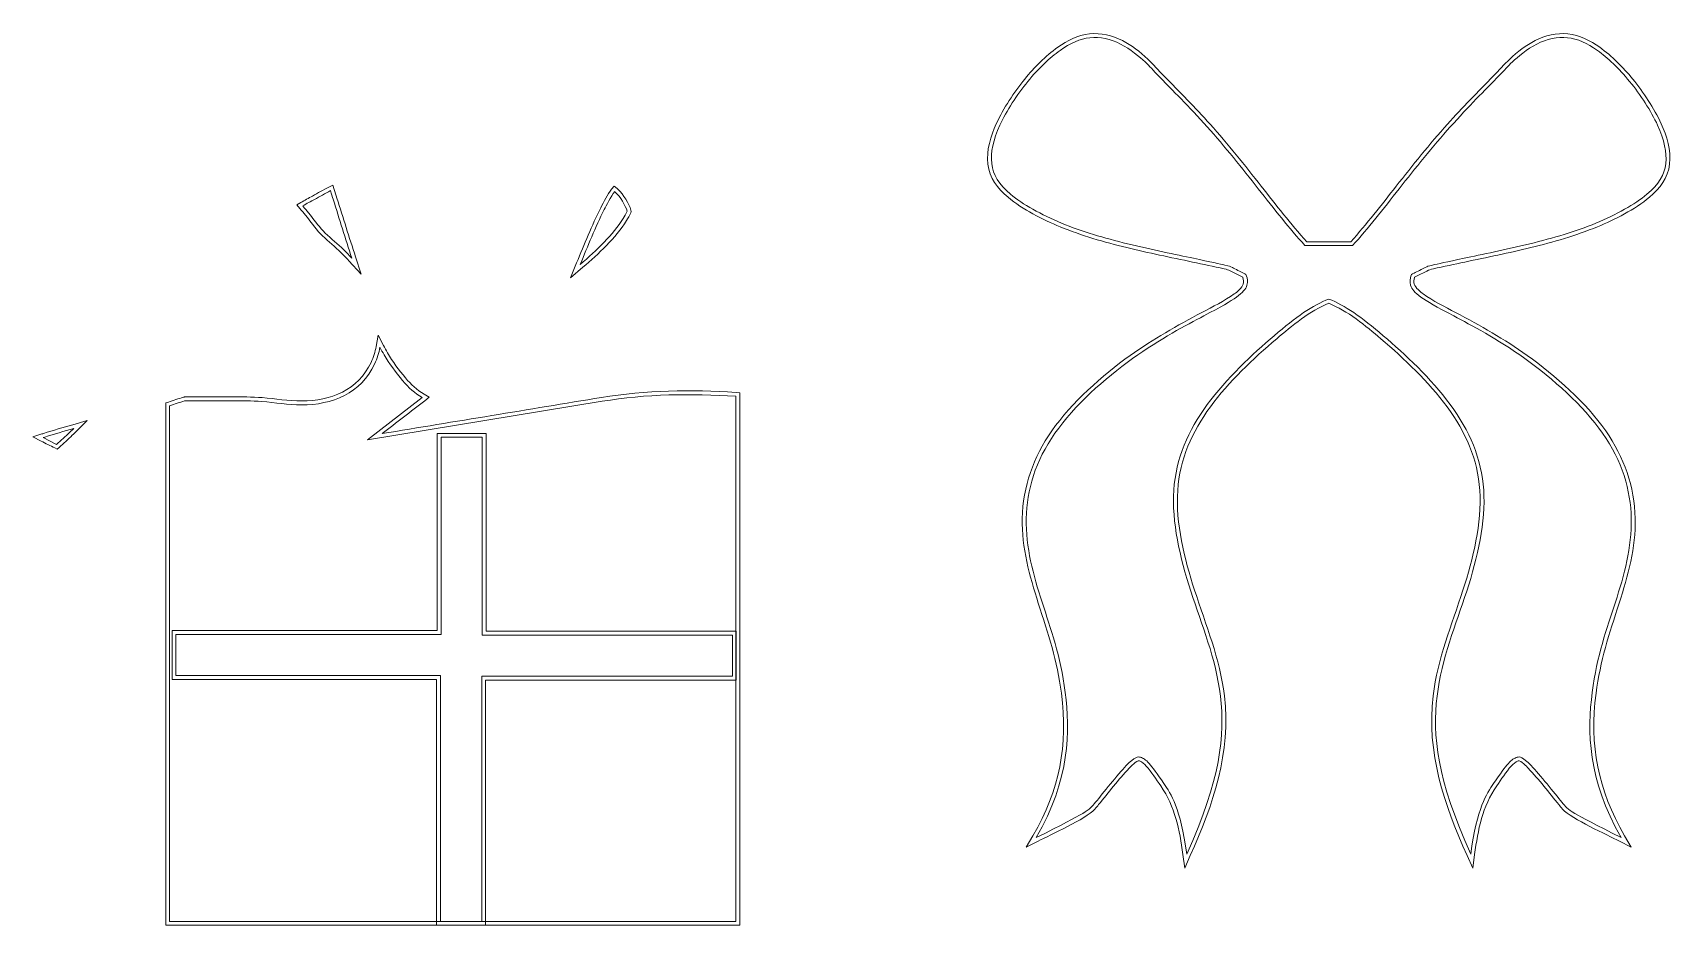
# Model space of a CAD drawing. Header units: centimetres. Extents: x -6.8 to 6.8, y -12 to 12.
# Drawn here: x -4.49 to 1.18, y -8.65 to -5.56 of the extents above; entities that cross this region are included whole.
import ezdxf

# ---------------------------------------------------------------- set-up
doc = ezdxf.new("R2010")
doc.units = ezdxf.units.CM
doc.header["$MEASUREMENT"] = 0
doc.layers.add('layer 1', color=7, linetype='Continuous')

msp = doc.modelspace()

# ---------------------------------------------------------------- linework, layer by layer
at = {"layer": 'layer 1', "color": 250, "lineweight": 9}
for points, knots in [([(-0.00654, -6.49446), (-0.06972, -6.5186), (-0.1362, -6.57395), (-0.18672, -6.61696), (-0.18672, -6.61696), (-0.26884, -6.68689), (-0.35239, -6.76604), (-0.41646, -6.85326), (-0.41646, -6.85326), (-0.48015, -6.93993), (-0.52256, -7.03408), (-0.52966, -7.14245), (-0.52966, -7.14245), (-0.5371, -7.25617), (-0.50633, -7.38007), (-0.47145, -7.48777), (-0.47145, -7.48777), (-0.43155, -7.61093), (-0.38392, -7.72405), (-0.36809, -7.85429), (-0.36809, -7.85429), (-0.34435, -8.04969), (-0.40625, -8.23227), (-0.48605, -8.40813), (-0.48605, -8.40813), (-0.48605, -8.40813), (-0.50547, -8.45092), (-0.50547, -8.45092), (-0.50547, -8.45092), (-0.50547, -8.45092), (-0.51174, -8.40434), (-0.51174, -8.40434), (-0.51174, -8.40434), (-0.52347, -8.31731), (-0.53829, -8.23908), (-0.58847, -8.16601), (-0.58847, -8.16601), (-0.60367, -8.14389), (-0.62064, -8.11764), (-0.63854, -8.09771), (-0.63854, -8.09771), (-0.64512, -8.09038), (-0.65271, -8.08297), (-0.66238, -8.0801), (-0.66238, -8.0801), (-0.67246, -8.07712), (-0.69217, -8.09961), (-0.69773, -8.10545), (-0.69773, -8.10545), (-0.73471, -8.14426), (-0.76974, -8.18946), (-0.80337, -8.23142), (-0.80337, -8.23142), (-0.80752, -8.23662), (-0.81168, -8.24183), (-0.81623, -8.24668), (-0.81623, -8.24668), (-0.84865, -8.28126), (-0.9711, -8.33642), (-1.01322, -8.35771), (-1.01322, -8.35771), (-1.01322, -8.35771), (-1.05395, -8.3783), (-1.05395, -8.3783), (-1.05395, -8.3783), (-1.05395, -8.3783), (-1.03098, -8.33887), (-1.03098, -8.33887), (-1.03098, -8.33887), (-0.93851, -8.18004), (-0.90897, -8.02576), (-0.93229, -7.84483), (-0.93229, -7.84483), (-0.9468, -7.73224), (-0.97791, -7.64038), (-1.01229, -7.53374), (-1.01229, -7.53374), (-1.04288, -7.43882), (-1.06974, -7.34055), (-1.06786, -7.23997), (-1.06786, -7.23997), (-1.06578, -7.1292), (-1.02902, -7.02728), (-0.96583, -6.93679), (-0.96583, -6.93679), (-0.89641, -6.83741), (-0.79208, -6.7454), (-0.69377, -6.67494), (-0.69377, -6.67494), (-0.61379, -6.61762), (-0.5321, -6.57208), (-0.44555, -6.52615), (-0.44555, -6.52615), (-0.40947, -6.50701), (-0.36705, -6.4858), (-0.33394, -6.46189), (-0.33394, -6.46189), (-0.32331, -6.45423), (-0.30684, -6.44128), (-0.30279, -6.42809), (-0.30279, -6.42809), (-0.30038, -6.42026), (-0.30192, -6.41212), (-0.30398, -6.40442), (-0.30398, -6.40442), (-0.30402, -6.40429), (-0.30404, -6.40415), (-0.30408, -6.404), (-0.30408, -6.404), (-0.30545, -6.40325), (-0.30707, -6.4025), (-0.30822, -6.40191), (-0.30822, -6.40191), (-0.32085, -6.39544), (-0.33348, -6.38896), (-0.3461, -6.38248), (-0.3461, -6.38248), (-0.35509, -6.37786), (-0.35857, -6.37739), (-0.36885, -6.37508), (-0.36885, -6.37508), (-0.40512, -6.3669), (-0.44146, -6.3591), (-0.47785, -6.35147), (-0.47785, -6.35147), (-0.55419, -6.33546), (-0.63051, -6.31974), (-0.70628, -6.30119), (-0.70628, -6.30119), (-0.78435, -6.28213), (-0.86251, -6.26), (-0.93687, -6.22923), (-0.93687, -6.22923), (-0.99752, -6.2041), (-1.06643, -6.16921), (-1.11709, -6.12706), (-1.11709, -6.12706), (-1.15428, -6.0961), (-1.18107, -6.06089), (-1.18692, -6.01189), (-1.18692, -6.01189), (-1.19262, -5.96413), (-1.17759, -5.91497), (-1.1578, -5.87203), (-1.1578, -5.87203), (-1.13297, -5.81814), (-1.09661, -5.76345), (-1.05911, -5.71737), (-1.05911, -5.71737), (-1.02608, -5.67679), (-0.98758, -5.63774), (-0.94489, -5.60729), (-0.94489, -5.60729), (-0.91175, -5.58364), (-0.87582, -5.56519), (-0.83481, -5.56101), (-0.83481, -5.56101), (-0.79571, -5.55703), (-0.75616, -5.56633), (-0.72132, -5.58403), (-0.72132, -5.58403), (-0.68974, -5.60008), (-0.65931, -5.62383), (-0.63351, -5.64798), (-0.63351, -5.64798), (-0.61399, -5.66627), (-0.59592, -5.68739), (-0.57717, -5.70662), (-0.57717, -5.70662), (-0.52325, -5.76196), (-0.46912, -5.816), (-0.41755, -5.87366), (-0.41755, -5.87366), (-0.35555, -5.94295), (-0.29753, -6.01585), (-0.24011, -6.08892), (-0.24011, -6.08892), (-0.18908, -6.15383), (-0.13832, -6.21972), (-0.08282, -6.2809), (-0.08282, -6.2809), (-0.0574, -6.2809), (-0.03196, -6.2809), (-0.00654, -6.2809), (-0.00654, -6.2809), (0.01889, -6.2809), (0.04432, -6.2809), (0.06975, -6.2809), (0.06975, -6.2809), (0.12524, -6.21972), (0.17601, -6.15383), (0.22703, -6.08892), (0.22703, -6.08892), (0.28446, -6.01585), (0.34248, -5.94295), (0.40447, -5.87366), (0.40447, -5.87366), (0.45605, -5.816), (0.51018, -5.76196), (0.56409, -5.70662), (0.56409, -5.70662), (0.58284, -5.68739), (0.60091, -5.66627), (0.62044, -5.64798), (0.62044, -5.64798), (0.64624, -5.62383), (0.67666, -5.60008), (0.70824, -5.58403), (0.70824, -5.58403), (0.74308, -5.56633), (0.78264, -5.55703), (0.82173, -5.56101), (0.82173, -5.56101), (0.86274, -5.56519), (0.89868, -5.58364), (0.93181, -5.60729), (0.93181, -5.60729), (0.9745, -5.63774), (1.013, -5.67679), (1.04603, -5.71737), (1.04603, -5.71737), (1.08353, -5.76345), (1.1199, -5.81814), (1.14473, -5.87203), (1.14473, -5.87203), (1.16452, -5.91497), (1.17954, -5.96413), (1.17384, -6.01189), (1.17384, -6.01189), (1.16799, -6.06089), (1.1412, -6.0961), (1.10401, -6.12706), (1.10401, -6.12706), (1.05335, -6.16921), (0.98446, -6.2041), (0.9238, -6.22923), (0.9238, -6.22923), (0.84946, -6.26), (0.7713, -6.28213), (0.69323, -6.30119), (0.69323, -6.30119), (0.61745, -6.31974), (0.54111, -6.33545), (0.46477, -6.35147), (0.46477, -6.35147), (0.42838, -6.3591), (0.39204, -6.3669), (0.35577, -6.37508), (0.35577, -6.37508), (0.34549, -6.37739), (0.34202, -6.37786), (0.33302, -6.38248), (0.33302, -6.38248), (0.3204, -6.38896), (0.30777, -6.39544), (0.29514, -6.40191), (0.29514, -6.40191), (0.29399, -6.4025), (0.29237, -6.40325), (0.29101, -6.404), (0.29101, -6.404), (0.29097, -6.40415), (0.29094, -6.40429), (0.2909, -6.40442), (0.2909, -6.40442), (0.28885, -6.41212), (0.28731, -6.42026), (0.28971, -6.42809), (0.28971, -6.42809), (0.29376, -6.44128), (0.31023, -6.45423), (0.32086, -6.46189), (0.32086, -6.46189), (0.35397, -6.4858), (0.39639, -6.50701), (0.43247, -6.52615), (0.43247, -6.52615), (0.51902, -6.57208), (0.60071, -6.61762), (0.6807, -6.67494), (0.6807, -6.67494), (0.779, -6.7454), (0.88333, -6.83741), (0.95275, -6.93679), (0.95275, -6.93679), (1.01595, -7.02728), (1.05271, -7.1292), (1.05479, -7.23997), (1.05479, -7.23997), (1.05666, -7.34055), (1.02981, -7.43882), (0.99921, -7.53374), (0.99921, -7.53374), (0.96483, -7.64038), (0.93372, -7.73224), (0.91921, -7.84483), (0.91921, -7.84483), (0.89589, -8.02576), (0.92544, -8.18004), (1.01791, -8.33887), (1.01791, -8.33887), (1.01791, -8.33887), (1.04087, -8.3783), (1.04087, -8.3783), (1.04087, -8.3783), (1.04087, -8.3783), (1.00014, -8.35771), (1.00014, -8.35771), (1.00014, -8.35771), (0.95802, -8.33642), (0.83558, -8.28126), (0.80316, -8.24668), (0.80316, -8.24668), (0.7986, -8.24183), (0.79444, -8.23662), (0.7903, -8.23142), (0.7903, -8.23142), (0.75666, -8.18946), (0.72163, -8.14426), (0.68466, -8.10545), (0.68466, -8.10545), (0.67909, -8.09961), (0.65938, -8.07712), (0.6493, -8.0801), (0.6493, -8.0801), (0.63963, -8.08297), (0.63204, -8.09038), (0.62546, -8.09771), (0.62546, -8.09771), (0.60756, -8.11764), (0.59059, -8.14389), (0.5754, -8.16601), (0.5754, -8.16601), (0.52521, -8.23908), (0.51039, -8.31731), (0.49867, -8.40434), (0.49867, -8.40434), (0.49867, -8.40434), (0.4924, -8.45092), (0.4924, -8.45092), (0.4924, -8.45092), (0.4924, -8.45092), (0.47297, -8.40813), (0.47297, -8.40813), (0.47297, -8.40813), (0.39318, -8.23227), (0.33128, -8.04969), (0.35501, -7.85429), (0.35501, -7.85429), (0.37085, -7.72405), (0.41848, -7.61093), (0.45837, -7.48777), (0.45837, -7.48777), (0.49325, -7.38007), (0.52402, -7.25617), (0.51658, -7.14245), (0.51658, -7.14245), (0.50949, -7.03408), (0.46707, -6.93993), (0.40339, -6.85326), (0.40339, -6.85326), (0.33932, -6.76604), (0.25576, -6.68689), (0.17364, -6.61696), (0.17364, -6.61696), (0.12312, -6.57395), (0.05664, -6.5186), (-0.00654, -6.49446)], [0, 0, 0, 0, 0.010752688172043, 0.010752688172043, 0.010752688172043, 0.010752688172043, 0.021505376344086, 0.021505376344086, 0.021505376344086, 0.021505376344086, 0.032258064516129, 0.032258064516129, 0.032258064516129, 0.032258064516129, 0.043010752688172, 0.043010752688172, 0.043010752688172, 0.043010752688172, 0.0537634408602151, 0.0537634408602151, 0.0537634408602151, 0.0537634408602151, 0.0645161290322581, 0.0645161290322581, 0.0645161290322581, 0.0645161290322581, 0.0752688172043011, 0.0752688172043011, 0.0752688172043011, 0.0752688172043011, 0.0860215053763441, 0.0860215053763441, 0.0860215053763441, 0.0860215053763441, 0.0967741935483871, 0.0967741935483871, 0.0967741935483871, 0.0967741935483871, 0.1075268817204301, 0.1075268817204301, 0.1075268817204301, 0.1075268817204301, 0.1182795698924731, 0.1182795698924731, 0.1182795698924731, 0.1182795698924731, 0.1290322580645161, 0.1290322580645161, 0.1290322580645161, 0.1290322580645161, 0.1397849462365591, 0.1397849462365591, 0.1397849462365591, 0.1397849462365591, 0.1505376344086022, 0.1505376344086022, 0.1505376344086022, 0.1505376344086022, 0.1612903225806452, 0.1612903225806452, 0.1612903225806452, 0.1612903225806452, 0.1720430107526882, 0.1720430107526882, 0.1720430107526882, 0.1720430107526882, 0.1827956989247312, 0.1827956989247312, 0.1827956989247312, 0.1827956989247312, 0.1935483870967742, 0.1935483870967742, 0.1935483870967742, 0.1935483870967742, 0.2043010752688172, 0.2043010752688172, 0.2043010752688172, 0.2043010752688172, 0.2150537634408602, 0.2150537634408602, 0.2150537634408602, 0.2150537634408602, 0.2258064516129032, 0.2258064516129032, 0.2258064516129032, 0.2258064516129032, 0.2365591397849462, 0.2365591397849462, 0.2365591397849462, 0.2365591397849462, 0.2473118279569892, 0.2473118279569892, 0.2473118279569892, 0.2473118279569892, 0.2580645161290323, 0.2580645161290323, 0.2580645161290323, 0.2580645161290323, 0.2688172043010753, 0.2688172043010753, 0.2688172043010753, 0.2688172043010753, 0.2795698924731183, 0.2795698924731183, 0.2795698924731183, 0.2795698924731183, 0.2903225806451613, 0.2903225806451613, 0.2903225806451613, 0.2903225806451613, 0.3010752688172043, 0.3010752688172043, 0.3010752688172043, 0.3010752688172043, 0.3118279569892473, 0.3118279569892473, 0.3118279569892473, 0.3118279569892473, 0.3225806451612903, 0.3225806451612903, 0.3225806451612903, 0.3225806451612903, 0.3333333333333333, 0.3333333333333333, 0.3333333333333333, 0.3333333333333333, 0.3440860215053764, 0.3440860215053764, 0.3440860215053764, 0.3440860215053764, 0.3548387096774194, 0.3548387096774194, 0.3548387096774194, 0.3548387096774194, 0.3655913978494624, 0.3655913978494624, 0.3655913978494624, 0.3655913978494624, 0.3763440860215054, 0.3763440860215054, 0.3763440860215054, 0.3763440860215054, 0.3870967741935484, 0.3870967741935484, 0.3870967741935484, 0.3870967741935484, 0.3978494623655914, 0.3978494623655914, 0.3978494623655914, 0.3978494623655914, 0.4086021505376344, 0.4086021505376344, 0.4086021505376344, 0.4086021505376344, 0.4193548387096774, 0.4193548387096774, 0.4193548387096774, 0.4193548387096774, 0.4301075268817204, 0.4301075268817204, 0.4301075268817204, 0.4301075268817204, 0.4408602150537634, 0.4408602150537634, 0.4408602150537634, 0.4408602150537634, 0.4516129032258064, 0.4516129032258064, 0.4516129032258064, 0.4516129032258064, 0.4623655913978494, 0.4623655913978494, 0.4623655913978494, 0.4623655913978494, 0.4731182795698925, 0.4731182795698925, 0.4731182795698925, 0.4731182795698925, 0.4838709677419355, 0.4838709677419355, 0.4838709677419355, 0.4838709677419355, 0.4946236559139785, 0.4946236559139785, 0.4946236559139785, 0.4946236559139785, 0.5053763440860215, 0.5053763440860215, 0.5053763440860215, 0.5053763440860215, 0.5161290322580645, 0.5161290322580645, 0.5161290322580645, 0.5161290322580645, 0.5268817204301075, 0.5268817204301075, 0.5268817204301075, 0.5268817204301075, 0.5376344086021505, 0.5376344086021505, 0.5376344086021505, 0.5376344086021505, 0.5483870967741935, 0.5483870967741935, 0.5483870967741935, 0.5483870967741935, 0.5591397849462365, 0.5591397849462365, 0.5591397849462365, 0.5591397849462365, 0.5698924731182796, 0.5698924731182796, 0.5698924731182796, 0.5698924731182796, 0.5806451612903226, 0.5806451612903226, 0.5806451612903226, 0.5806451612903226, 0.5913978494623656, 0.5913978494623656, 0.5913978494623656, 0.5913978494623656, 0.6021505376344086, 0.6021505376344086, 0.6021505376344086, 0.6021505376344086, 0.6129032258064516, 0.6129032258064516, 0.6129032258064516, 0.6129032258064516, 0.6236559139784946, 0.6236559139784946, 0.6236559139784946, 0.6236559139784946, 0.6344086021505376, 0.6344086021505376, 0.6344086021505376, 0.6344086021505376, 0.6451612903225806, 0.6451612903225806, 0.6451612903225806, 0.6451612903225806, 0.6559139784946236, 0.6559139784946236, 0.6559139784946236, 0.6559139784946236, 0.6666666666666666, 0.6666666666666666, 0.6666666666666666, 0.6666666666666666, 0.6774193548387096, 0.6774193548387096, 0.6774193548387096, 0.6774193548387096, 0.6881720430107527, 0.6881720430107527, 0.6881720430107527, 0.6881720430107527, 0.6989247311827957, 0.6989247311827957, 0.6989247311827957, 0.6989247311827957, 0.7096774193548387, 0.7096774193548387, 0.7096774193548387, 0.7096774193548387, 0.7204301075268817, 0.7204301075268817, 0.7204301075268817, 0.7204301075268817, 0.7311827956989247, 0.7311827956989247, 0.7311827956989247, 0.7311827956989247, 0.7419354838709677, 0.7419354838709677, 0.7419354838709677, 0.7419354838709677, 0.7526881720430108, 0.7526881720430108, 0.7526881720430108, 0.7526881720430108, 0.7634408602150538, 0.7634408602150538, 0.7634408602150538, 0.7634408602150538, 0.7741935483870968, 0.7741935483870968, 0.7741935483870968, 0.7741935483870968, 0.7849462365591398, 0.7849462365591398, 0.7849462365591398, 0.7849462365591398, 0.7956989247311828, 0.7956989247311828, 0.7956989247311828, 0.7956989247311828, 0.8064516129032258, 0.8064516129032258, 0.8064516129032258, 0.8064516129032258, 0.8172043010752689, 0.8172043010752689, 0.8172043010752689, 0.8172043010752689, 0.8279569892473119, 0.8279569892473119, 0.8279569892473119, 0.8279569892473119, 0.8387096774193549, 0.8387096774193549, 0.8387096774193549, 0.8387096774193549, 0.8494623655913979, 0.8494623655913979, 0.8494623655913979, 0.8494623655913979, 0.8602150537634409, 0.8602150537634409, 0.8602150537634409, 0.8602150537634409, 0.8709677419354839, 0.8709677419354839, 0.8709677419354839, 0.8709677419354839, 0.8817204301075269, 0.8817204301075269, 0.8817204301075269, 0.8817204301075269, 0.8924731182795699, 0.8924731182795699, 0.8924731182795699, 0.8924731182795699, 0.9032258064516129, 0.9032258064516129, 0.9032258064516129, 0.9032258064516129, 0.9139784946236559, 0.9139784946236559, 0.9139784946236559, 0.9139784946236559, 0.9247311827956989, 0.9247311827956989, 0.9247311827956989, 0.9247311827956989, 0.9354838709677419, 0.9354838709677419, 0.9354838709677419, 0.9354838709677419, 0.946236559139785, 0.946236559139785, 0.946236559139785, 0.946236559139785, 0.956989247311828, 0.956989247311828, 0.956989247311828, 0.956989247311828, 0.967741935483871, 0.967741935483871, 0.967741935483871, 0.967741935483871, 0.978494623655914, 0.978494623655914, 0.978494623655914, 0.978494623655914, 1, 1, 1, 1]), ([(-3.39963, -6.34721), (-3.41096, -6.33483), (-3.42281, -6.32292), (-3.43503, -6.31141), (-3.43503, -6.31141), (-3.45608, -6.29162), (-3.47899, -6.27381), (-3.49893, -6.25284), (-3.49893, -6.25284), (-3.51764, -6.23316), (-3.53297, -6.21052), (-3.55001, -6.18943), (-3.55001, -6.18943), (-3.55652, -6.18137), (-3.56331, -6.17354), (-3.56999, -6.16563), (-3.56999, -6.16563), (-3.56999, -6.16563), (-3.58034, -6.15336), (-3.58034, -6.15336), (-3.58034, -6.15336), (-3.58034, -6.15336), (-3.56649, -6.14526), (-3.56649, -6.14526), (-3.56649, -6.14526), (-3.5531, -6.13741), (-3.53938, -6.13026), (-3.52579, -6.12276), (-3.52579, -6.12276), (-3.50706, -6.11242), (-3.48853, -6.10172), (-3.46948, -6.09194), (-3.46948, -6.09194), (-3.46948, -6.09194), (-3.45508, -6.08452), (-3.45508, -6.08452), (-3.45508, -6.08452), (-3.45508, -6.08452), (-3.45038, -6.10003), (-3.45038, -6.10003), (-3.45038, -6.10003), (-3.44734, -6.11005), (-3.44444, -6.12013), (-3.4413, -6.13013), (-3.4413, -6.13013), (-3.41999, -6.19812), (-3.39876, -6.26615), (-3.37681, -6.33393), (-3.37681, -6.33393), (-3.37681, -6.33393), (-3.35763, -6.39313), (-3.35763, -6.39313), (-3.35763, -6.39313), (-3.35763, -6.39313), (-3.39963, -6.34721), (-3.39963, -6.34721)], [0, 0, 0, 0, 0.0666666666666667, 0.0666666666666667, 0.0666666666666667, 0.0666666666666667, 0.1333333333333333, 0.1333333333333333, 0.1333333333333333, 0.1333333333333333, 0.2, 0.2, 0.2, 0.2, 0.2666666666666667, 0.2666666666666667, 0.2666666666666667, 0.2666666666666667, 0.3333333333333333, 0.3333333333333333, 0.3333333333333333, 0.3333333333333333, 0.4, 0.4, 0.4, 0.4, 0.4666666666666667, 0.4666666666666667, 0.4666666666666667, 0.4666666666666667, 0.5333333333333333, 0.5333333333333333, 0.5333333333333333, 0.5333333333333333, 0.6, 0.6, 0.6, 0.6, 0.6666666666666666, 0.6666666666666666, 0.6666666666666666, 0.6666666666666666, 0.7333333333333333, 0.7333333333333333, 0.7333333333333333, 0.7333333333333333, 0.8, 0.8, 0.8, 0.8, 0.8666666666666667, 0.8666666666666667, 0.8666666666666667, 0.8666666666666667, 1, 1, 1, 1]), ([(-3.38966, -6.33809), (-3.41162, -6.27027), (-3.43287, -6.2022), (-3.45419, -6.13415), (-3.45419, -6.13415), (-3.45676, -6.12601), (-3.45986, -6.11532), (-3.46331, -6.10395), (-3.46331, -6.10395), (-3.48241, -6.11377), (-3.50135, -6.12469), (-3.51926, -6.13458), (-3.51926, -6.13458), (-3.53097, -6.14105), (-3.54562, -6.14869), (-3.55967, -6.15691), (-3.55967, -6.15691), (-3.55266, -6.16522), (-3.54566, -6.17331), (-3.5395, -6.18094), (-3.5395, -6.18094), (-3.52315, -6.20118), (-3.50694, -6.22481), (-3.48914, -6.24353), (-3.48914, -6.24353), (-3.46995, -6.26371), (-3.44626, -6.28233), (-3.42578, -6.30158), (-3.42578, -6.30158), (-3.41331, -6.31332), (-3.40121, -6.32546), (-3.38966, -6.33809)], [0, 0, 0, 0, 0.1111111111111111, 0.1111111111111111, 0.1111111111111111, 0.1111111111111111, 0.2222222222222222, 0.2222222222222222, 0.2222222222222222, 0.2222222222222222, 0.3333333333333333, 0.3333333333333333, 0.3333333333333333, 0.3333333333333333, 0.4444444444444444, 0.4444444444444444, 0.4444444444444444, 0.4444444444444444, 0.5555555555555556, 0.5555555555555556, 0.5555555555555556, 0.5555555555555556, 0.6666666666666666, 0.6666666666666666, 0.6666666666666666, 0.6666666666666666, 0.7777777777777778, 0.7777777777777778, 0.7777777777777778, 0.7777777777777778, 1, 1, 1, 1]), ([(-2.42373, -6.18059), (-2.42738, -6.18978), (-2.43328, -6.19939), (-2.43853, -6.20777), (-2.43853, -6.20777), (-2.47627, -6.26813), (-2.53556, -6.32364), (-2.58988, -6.36971), (-2.58988, -6.36971), (-2.58988, -6.36971), (-2.63255, -6.40588), (-2.63255, -6.40588), (-2.63255, -6.40588), (-2.63255, -6.40588), (-2.61109, -6.35421), (-2.61109, -6.35421), (-2.61109, -6.35421), (-2.58448, -6.29014), (-2.55884, -6.22546), (-2.52783, -6.16333), (-2.52783, -6.16333), (-2.51731, -6.14226), (-2.5045, -6.11733), (-2.48994, -6.09899), (-2.48994, -6.09899), (-2.48994, -6.09899), (-2.4815, -6.08836), (-2.4815, -6.08836), (-2.4815, -6.08836), (-2.4815, -6.08836), (-2.47091, -6.09685), (-2.47091, -6.09685), (-2.47091, -6.09685), (-2.46956, -6.09793), (-2.46822, -6.09907), (-2.46695, -6.10026), (-2.46695, -6.10026), (-2.44954, -6.11659), (-2.4296, -6.14901), (-2.42327, -6.17204), (-2.42327, -6.17204), (-2.42327, -6.17204), (-2.42207, -6.17639), (-2.42207, -6.17639), (-2.42207, -6.17639), (-2.42207, -6.17639), (-2.42373, -6.18059), (-2.42373, -6.18059)], [0, 0, 0, 0, 0.0769230769230769, 0.0769230769230769, 0.0769230769230769, 0.0769230769230769, 0.1538461538461539, 0.1538461538461539, 0.1538461538461539, 0.1538461538461539, 0.2307692307692308, 0.2307692307692308, 0.2307692307692308, 0.2307692307692308, 0.3076923076923077, 0.3076923076923077, 0.3076923076923077, 0.3076923076923077, 0.3846153846153846, 0.3846153846153846, 0.3846153846153846, 0.3846153846153846, 0.4615384615384616, 0.4615384615384616, 0.4615384615384616, 0.4615384615384616, 0.5384615384615384, 0.5384615384615384, 0.5384615384615384, 0.5384615384615384, 0.6153846153846154, 0.6153846153846154, 0.6153846153846154, 0.6153846153846154, 0.6923076923076923, 0.6923076923076923, 0.6923076923076923, 0.6923076923076923, 0.7692307692307693, 0.7692307692307693, 0.7692307692307693, 0.7692307692307693, 0.8461538461538461, 0.8461538461538461, 0.8461538461538461, 0.8461538461538461, 1, 1, 1, 1]), ([(-2.59862, -6.3594), (-2.54183, -6.31125), (-2.48451, -6.25584), (-2.44998, -6.20061), (-2.44998, -6.20061), (-2.44631, -6.19475), (-2.43948, -6.18367), (-2.4363, -6.17562), (-2.4363, -6.17562), (-2.44206, -6.15463), (-2.46102, -6.12434), (-2.47619, -6.11012), (-2.47619, -6.11012), (-2.47693, -6.10943), (-2.47807, -6.10843), (-2.47936, -6.10739), (-2.47936, -6.10739), (-2.49302, -6.1246), (-2.50884, -6.15554), (-2.51574, -6.16937), (-2.51574, -6.16937), (-2.54637, -6.23073), (-2.57224, -6.29588), (-2.59862, -6.3594)], [0, 0, 0, 0, 0.1428571428571428, 0.1428571428571428, 0.1428571428571428, 0.1428571428571428, 0.2857142857142857, 0.2857142857142857, 0.2857142857142857, 0.2857142857142857, 0.4285714285714285, 0.4285714285714285, 0.4285714285714285, 0.4285714285714285, 0.5714285714285714, 0.5714285714285714, 0.5714285714285714, 0.5714285714285714, 0.7142857142857143, 0.7142857142857143, 0.7142857142857143, 0.7142857142857143, 1, 1, 1, 1]), ([(-3.28496, -6.94586), (-3.03167, -6.90428), (-2.77845, -6.86231), (-2.5252, -6.82055), (-2.5252, -6.82055), (-2.37151, -6.79521), (-2.21426, -6.79284), (-2.05908, -6.80322), (-2.05908, -6.80322), (-2.05908, -6.80322), (-2.04647, -6.80407), (-2.04647, -6.80407), (-2.04647, -6.80407), (-2.04647, -6.80407), (-2.04647, -6.8167), (-2.04647, -6.8167), (-2.04647, -6.8167), (-2.04647, -6.95365), (-2.04647, -7.09059), (-2.04647, -7.22755), (-2.04647, -7.22755), (-2.04647, -7.69692), (-2.04647, -8.16632), (-2.04647, -8.6357), (-2.04647, -8.6357), (-2.04647, -8.6357), (-2.04647, -8.6492), (-2.04647, -8.6492), (-2.04647, -8.6492), (-2.04647, -8.6492), (-2.05998, -8.6492), (-2.05998, -8.6492), (-2.05998, -8.6492), (-2.71354, -8.6492), (-3.3671, -8.6492), (-4.02066, -8.6492), (-4.02066, -8.6492), (-4.02066, -8.6492), (-4.03417, -8.6492), (-4.03417, -8.6492), (-4.03417, -8.6492), (-4.03417, -8.6492), (-4.03417, -8.6357), (-4.03417, -8.6357), (-4.03417, -8.6357), (-4.03417, -8.13462), (-4.03417, -7.63355), (-4.03417, -7.13248), (-4.03417, -7.13248), (-4.03417, -7.03806), (-4.03417, -6.94364), (-4.03417, -6.84922), (-4.03417, -6.84922), (-4.03417, -6.84922), (-4.03417, -6.8396), (-4.03417, -6.8396), (-4.03417, -6.8396), (-4.03417, -6.8396), (-4.02507, -6.83645), (-4.02507, -6.83645), (-4.02507, -6.83645), (-4.00769, -6.83044), (-3.99017, -6.82476), (-3.97246, -6.81979), (-3.97246, -6.81979), (-3.97119, -6.81944), (-3.96992, -6.81908), (-3.96863, -6.81874), (-3.96863, -6.81874), (-3.96863, -6.81874), (-3.96703, -6.81832), (-3.96703, -6.81832), (-3.96703, -6.81832), (-3.96703, -6.81832), (-3.96535, -6.81829), (-3.96535, -6.81829), (-3.96535, -6.81829), (-3.962, -6.81825), (-3.95864, -6.81831), (-3.95529, -6.81831), (-3.95529, -6.81831), (-3.92438, -6.81831), (-3.89348, -6.81831), (-3.86258, -6.81831), (-3.86258, -6.81831), (-3.8443, -6.81831), (-3.82602, -6.81831), (-3.80774, -6.81831), (-3.80774, -6.81831), (-3.77182, -6.81831), (-3.73585, -6.81852), (-3.70002, -6.82131), (-3.70002, -6.82131), (-3.65455, -6.82483), (-3.60926, -6.83259), (-3.56358, -6.83283), (-3.56358, -6.83283), (-3.46297, -6.83336), (-3.36733, -6.79438), (-3.32296, -6.69898), (-3.32296, -6.69898), (-3.31485, -6.68154), (-3.30901, -6.66323), (-3.3057, -6.64427), (-3.3057, -6.64427), (-3.3057, -6.64427), (-3.29884, -6.60492), (-3.29884, -6.60492), (-3.29884, -6.60492), (-3.29884, -6.60492), (-3.28041, -6.64037), (-3.28041, -6.64037), (-3.28041, -6.64037), (-3.27595, -6.64893), (-3.27127, -6.6574), (-3.26636, -6.66573), (-3.26636, -6.66573), (-3.24807, -6.6967), (-3.22666, -6.7253), (-3.20367, -6.75291), (-3.20367, -6.75291), (-3.18459, -6.77584), (-3.16495, -6.79456), (-3.13899, -6.80935), (-3.13899, -6.80935), (-3.13899, -6.80935), (-3.12132, -6.81942), (-3.12132, -6.81942), (-3.12132, -6.81942), (-3.12132, -6.81942), (-3.13743, -6.83179), (-3.13743, -6.83179), (-3.13743, -6.83179), (-3.18666, -6.86974), (-3.23582, -6.90779), (-3.28496, -6.94586)], [0, 0, 0, 0, 0.0285714285714286, 0.0285714285714286, 0.0285714285714286, 0.0285714285714286, 0.0571428571428571, 0.0571428571428571, 0.0571428571428571, 0.0571428571428571, 0.0857142857142857, 0.0857142857142857, 0.0857142857142857, 0.0857142857142857, 0.1142857142857143, 0.1142857142857143, 0.1142857142857143, 0.1142857142857143, 0.1428571428571428, 0.1428571428571428, 0.1428571428571428, 0.1428571428571428, 0.1714285714285714, 0.1714285714285714, 0.1714285714285714, 0.1714285714285714, 0.2, 0.2, 0.2, 0.2, 0.2285714285714286, 0.2285714285714286, 0.2285714285714286, 0.2285714285714286, 0.2571428571428571, 0.2571428571428571, 0.2571428571428571, 0.2571428571428571, 0.2857142857142857, 0.2857142857142857, 0.2857142857142857, 0.2857142857142857, 0.3142857142857143, 0.3142857142857143, 0.3142857142857143, 0.3142857142857143, 0.3428571428571429, 0.3428571428571429, 0.3428571428571429, 0.3428571428571429, 0.3714285714285714, 0.3714285714285714, 0.3714285714285714, 0.3714285714285714, 0.4, 0.4, 0.4, 0.4, 0.4285714285714285, 0.4285714285714285, 0.4285714285714285, 0.4285714285714285, 0.4571428571428571, 0.4571428571428571, 0.4571428571428571, 0.4571428571428571, 0.4857142857142857, 0.4857142857142857, 0.4857142857142857, 0.4857142857142857, 0.5142857142857142, 0.5142857142857142, 0.5142857142857142, 0.5142857142857142, 0.5428571428571428, 0.5428571428571428, 0.5428571428571428, 0.5428571428571428, 0.5714285714285714, 0.5714285714285714, 0.5714285714285714, 0.5714285714285714, 0.6, 0.6, 0.6, 0.6, 0.6285714285714286, 0.6285714285714286, 0.6285714285714286, 0.6285714285714286, 0.6571428571428571, 0.6571428571428571, 0.6571428571428571, 0.6571428571428571, 0.6857142857142857, 0.6857142857142857, 0.6857142857142857, 0.6857142857142857, 0.7142857142857143, 0.7142857142857143, 0.7142857142857143, 0.7142857142857143, 0.7428571428571429, 0.7428571428571429, 0.7428571428571429, 0.7428571428571429, 0.7714285714285715, 0.7714285714285715, 0.7714285714285715, 0.7714285714285715, 0.8, 0.8, 0.8, 0.8, 0.8285714285714286, 0.8285714285714286, 0.8285714285714286, 0.8285714285714286, 0.8571428571428571, 0.8571428571428571, 0.8571428571428571, 0.8571428571428571, 0.8857142857142857, 0.8857142857142857, 0.8857142857142857, 0.8857142857142857, 0.9142857142857143, 0.9142857142857143, 0.9142857142857143, 0.9142857142857143, 0.9428571428571428, 0.9428571428571428, 0.9428571428571428, 0.9428571428571428, 1, 1, 1, 1]), ([(-2.05998, -6.8167), (-2.21424, -6.80638), (-2.37075, -6.80878), (-2.523, -6.83388), (-2.523, -6.83388), (-2.523, -6.83388), (-3.33534, -6.96781), (-3.33534, -6.96781), (-3.33534, -6.96781), (-3.33534, -6.96781), (-3.14567, -6.82109), (-3.14567, -6.82109), (-3.14567, -6.82109), (-3.17202, -6.80608), (-3.19246, -6.78751), (-3.21406, -6.76156), (-3.21406, -6.76156), (-3.23763, -6.73323), (-3.2592, -6.70441), (-3.27799, -6.67259), (-3.27799, -6.67259), (-3.28303, -6.66404), (-3.28783, -6.65538), (-3.29239, -6.6466), (-3.29239, -6.6466), (-3.29578, -6.66604), (-3.30177, -6.68546), (-3.31071, -6.70468), (-3.31071, -6.70468), (-3.35767, -6.80566), (-3.45863, -6.84689), (-3.56365, -6.84634), (-3.56365, -6.84634), (-3.60997, -6.8461), (-3.65509, -6.83834), (-3.70106, -6.83478), (-3.70106, -6.83478), (-3.73648, -6.83202), (-3.77224, -6.83182), (-3.80774, -6.83182), (-3.80774, -6.83182), (-3.82602, -6.83182), (-3.8443, -6.83182), (-3.86258, -6.83182), (-3.86258, -6.83182), (-3.89348, -6.83182), (-3.92438, -6.83182), (-3.95529, -6.83182), (-3.95529, -6.83182), (-3.95853, -6.83182), (-3.96189, -6.83176), (-3.96519, -6.8318), (-3.96519, -6.8318), (-3.96642, -6.83213), (-3.96763, -6.83248), (-3.96881, -6.8328), (-3.96881, -6.8328), (-3.98594, -6.83761), (-4.00332, -6.84322), (-4.02066, -6.84922), (-4.02066, -6.84922), (-4.02066, -6.84922), (-4.02066, -7.13248), (-4.02066, -7.13248), (-4.02066, -7.13248), (-4.02066, -7.63355), (-4.02066, -8.13462), (-4.02066, -8.6357), (-4.02066, -8.6357), (-3.3671, -8.6357), (-2.71354, -8.6357), (-2.05998, -8.6357), (-2.05998, -8.6357), (-2.05998, -8.16632), (-2.05998, -7.69692), (-2.05998, -7.22755), (-2.05998, -7.22755), (-2.05998, -7.22755), (-2.05998, -6.8167), (-2.05998, -6.8167)], [0, 0, 0, 0, 0.0476190476190476, 0.0476190476190476, 0.0476190476190476, 0.0476190476190476, 0.0952380952380952, 0.0952380952380952, 0.0952380952380952, 0.0952380952380952, 0.1428571428571428, 0.1428571428571428, 0.1428571428571428, 0.1428571428571428, 0.1904761904761905, 0.1904761904761905, 0.1904761904761905, 0.1904761904761905, 0.2380952380952381, 0.2380952380952381, 0.2380952380952381, 0.2380952380952381, 0.2857142857142857, 0.2857142857142857, 0.2857142857142857, 0.2857142857142857, 0.3333333333333333, 0.3333333333333333, 0.3333333333333333, 0.3333333333333333, 0.3809523809523809, 0.3809523809523809, 0.3809523809523809, 0.3809523809523809, 0.4285714285714285, 0.4285714285714285, 0.4285714285714285, 0.4285714285714285, 0.4761904761904762, 0.4761904761904762, 0.4761904761904762, 0.4761904761904762, 0.5238095238095238, 0.5238095238095238, 0.5238095238095238, 0.5238095238095238, 0.5714285714285714, 0.5714285714285714, 0.5714285714285714, 0.5714285714285714, 0.6190476190476191, 0.6190476190476191, 0.6190476190476191, 0.6190476190476191, 0.6666666666666666, 0.6666666666666666, 0.6666666666666666, 0.6666666666666666, 0.7142857142857143, 0.7142857142857143, 0.7142857142857143, 0.7142857142857143, 0.7619047619047619, 0.7619047619047619, 0.7619047619047619, 0.7619047619047619, 0.8095238095238095, 0.8095238095238095, 0.8095238095238095, 0.8095238095238095, 0.8571428571428571, 0.8571428571428571, 0.8571428571428571, 0.8571428571428571, 0.9047619047619048, 0.9047619047619048, 0.9047619047619048, 0.9047619047619048, 1, 1, 1, 1]), ([(-4.34307, -6.93769), (-4.34771, -6.94233), (-4.3528, -6.94683), (-4.35762, -6.95141), (-4.35762, -6.95141), (-4.37278, -6.96569), (-4.3881, -6.97981), (-4.4037, -6.99359), (-4.4037, -6.99359), (-4.4037, -6.99359), (-4.41054, -6.99961), (-4.41054, -6.99961), (-4.41054, -6.99961), (-4.41054, -6.99961), (-4.41868, -6.99553), (-4.41868, -6.99553), (-4.41868, -6.99553), (-4.43419, -6.98778), (-4.44959, -6.97979), (-4.46506, -6.97196), (-4.46506, -6.97196), (-4.46506, -6.97196), (-4.49463, -6.95718), (-4.49463, -6.95718), (-4.49463, -6.95718), (-4.49463, -6.95718), (-4.46314, -6.94703), (-4.46314, -6.94703), (-4.46314, -6.94703), (-4.4611, -6.94639), (-4.45907, -6.94572), (-4.45703, -6.94507), (-4.45703, -6.94507), (-4.42368, -6.93447), (-4.39, -6.92492), (-4.35639, -6.91517), (-4.35639, -6.91517), (-4.35639, -6.91517), (-4.30588, -6.9005), (-4.30588, -6.9005), (-4.30588, -6.9005), (-4.30588, -6.9005), (-4.34307, -6.93769), (-4.34307, -6.93769)], [0, 0, 0, 0, 0.0833333333333333, 0.0833333333333333, 0.0833333333333333, 0.0833333333333333, 0.1666666666666667, 0.1666666666666667, 0.1666666666666667, 0.1666666666666667, 0.25, 0.25, 0.25, 0.25, 0.3333333333333333, 0.3333333333333333, 0.3333333333333333, 0.3333333333333333, 0.4166666666666667, 0.4166666666666667, 0.4166666666666667, 0.4166666666666667, 0.5, 0.5, 0.5, 0.5, 0.5833333333333334, 0.5833333333333334, 0.5833333333333334, 0.5833333333333334, 0.6666666666666666, 0.6666666666666666, 0.6666666666666666, 0.6666666666666666, 0.75, 0.75, 0.75, 0.75, 0.8333333333333334, 0.8333333333333334, 0.8333333333333334, 0.8333333333333334, 1, 1, 1, 1]), ([(-4.35262, -6.92813), (-4.38613, -6.93786), (-4.41968, -6.94737), (-4.45294, -6.95795), (-4.45294, -6.95795), (-4.45497, -6.9586), (-4.45698, -6.95925), (-4.45899, -6.95989), (-4.45899, -6.95989), (-4.45899, -6.95989), (-4.41264, -6.98345), (-4.41264, -6.98345), (-4.41264, -6.98345), (-4.39703, -6.96967), (-4.38179, -6.95561), (-4.36689, -6.94158), (-4.36689, -6.94158), (-4.36689, -6.94158), (-4.35262, -6.92813), (-4.35262, -6.92813)], [0, 0, 0, 0, 0.1666666666666667, 0.1666666666666667, 0.1666666666666667, 0.1666666666666667, 0.3333333333333333, 0.3333333333333333, 0.3333333333333333, 0.3333333333333333, 0.5, 0.5, 0.5, 0.5, 0.6666666666666666, 0.6666666666666666, 0.6666666666666666, 0.6666666666666666, 1, 1, 1, 1]), ([(-2.92633, -7.79981), (-2.92633, -8.07844), (-2.92633, -8.35706), (-2.92633, -8.6357), (-2.92633, -8.6357), (-2.92633, -8.6357), (-2.92633, -8.6492), (-2.92633, -8.6492), (-2.92633, -8.6492), (-2.92633, -8.6492), (-2.93984, -8.6492), (-2.93984, -8.6492), (-2.93984, -8.6492), (-2.98738, -8.6492), (-3.0349, -8.6492), (-3.08244, -8.6492), (-3.08244, -8.6492), (-3.08244, -8.6492), (-3.09595, -8.6492), (-3.09595, -8.6492), (-3.09595, -8.6492), (-3.09595, -8.6492), (-3.09595, -8.6357), (-3.09595, -8.6357), (-3.09595, -8.6357), (-3.09595, -8.35639), (-3.09595, -8.07706), (-3.09595, -7.79775), (-3.09595, -7.79775), (-3.39688, -7.79775), (-3.69781, -7.79775), (-3.99875, -7.79775), (-3.99875, -7.79775), (-3.99875, -7.79775), (-4.01225, -7.79775), (-4.01225, -7.79775), (-4.01225, -7.79775), (-4.01225, -7.79775), (-4.01225, -7.78425), (-4.01225, -7.78425), (-4.01225, -7.78425), (-4.01225, -7.73671), (-4.01225, -7.68918), (-4.01225, -7.64165), (-4.01225, -7.64165), (-4.01225, -7.64165), (-4.01225, -7.62814), (-4.01225, -7.62814), (-4.01225, -7.62814), (-4.01225, -7.62814), (-3.99875, -7.62814), (-3.99875, -7.62814), (-3.99875, -7.62814), (-3.69712, -7.62814), (-3.39551, -7.62814), (-3.09388, -7.62814), (-3.09388, -7.62814), (-3.09388, -7.40492), (-3.09388, -7.18168), (-3.09388, -6.95846), (-3.09388, -6.95846), (-3.09388, -6.95846), (-3.09388, -6.94495), (-3.09388, -6.94495), (-3.09388, -6.94495), (-3.09388, -6.94495), (-3.08037, -6.94495), (-3.08037, -6.94495), (-3.08037, -6.94495), (-3.03283, -6.94495), (-2.98531, -6.94495), (-2.93777, -6.94495), (-2.93777, -6.94495), (-2.93777, -6.94495), (-2.92426, -6.94495), (-2.92426, -6.94495), (-2.92426, -6.94495), (-2.92426, -6.94495), (-2.92426, -6.95846), (-2.92426, -6.95846), (-2.92426, -6.95846), (-2.92426, -7.18237), (-2.92426, -7.40628), (-2.92426, -7.63019), (-2.92426, -7.63019), (-2.64005, -7.63019), (-2.35585, -7.63019), (-2.07164, -7.63019), (-2.07164, -7.63019), (-2.07164, -7.63019), (-2.05813, -7.63019), (-2.05813, -7.63019), (-2.05813, -7.63019), (-2.05813, -7.63019), (-2.05813, -7.6437), (-2.05813, -7.6437), (-2.05813, -7.6437), (-2.05813, -7.69124), (-2.05813, -7.73876), (-2.05813, -7.7863), (-2.05813, -7.7863), (-2.05813, -7.7863), (-2.05813, -7.79981), (-2.05813, -7.79981), (-2.05813, -7.79981), (-2.05813, -7.79981), (-2.07164, -7.79981), (-2.07164, -7.79981), (-2.07164, -7.79981), (-2.35654, -7.79981), (-2.64143, -7.79981), (-2.92633, -7.79981)], [0, 0, 0, 0, 0.0344827586206897, 0.0344827586206897, 0.0344827586206897, 0.0344827586206897, 0.0689655172413793, 0.0689655172413793, 0.0689655172413793, 0.0689655172413793, 0.103448275862069, 0.103448275862069, 0.103448275862069, 0.103448275862069, 0.1379310344827586, 0.1379310344827586, 0.1379310344827586, 0.1379310344827586, 0.1724137931034483, 0.1724137931034483, 0.1724137931034483, 0.1724137931034483, 0.2068965517241379, 0.2068965517241379, 0.2068965517241379, 0.2068965517241379, 0.2413793103448276, 0.2413793103448276, 0.2413793103448276, 0.2413793103448276, 0.2758620689655172, 0.2758620689655172, 0.2758620689655172, 0.2758620689655172, 0.3103448275862069, 0.3103448275862069, 0.3103448275862069, 0.3103448275862069, 0.3448275862068966, 0.3448275862068966, 0.3448275862068966, 0.3448275862068966, 0.3793103448275862, 0.3793103448275862, 0.3793103448275862, 0.3793103448275862, 0.4137931034482759, 0.4137931034482759, 0.4137931034482759, 0.4137931034482759, 0.4482758620689655, 0.4482758620689655, 0.4482758620689655, 0.4482758620689655, 0.4827586206896552, 0.4827586206896552, 0.4827586206896552, 0.4827586206896552, 0.5172413793103449, 0.5172413793103449, 0.5172413793103449, 0.5172413793103449, 0.5517241379310345, 0.5517241379310345, 0.5517241379310345, 0.5517241379310345, 0.5862068965517241, 0.5862068965517241, 0.5862068965517241, 0.5862068965517241, 0.6206896551724138, 0.6206896551724138, 0.6206896551724138, 0.6206896551724138, 0.6551724137931034, 0.6551724137931034, 0.6551724137931034, 0.6551724137931034, 0.6896551724137931, 0.6896551724137931, 0.6896551724137931, 0.6896551724137931, 0.7241379310344828, 0.7241379310344828, 0.7241379310344828, 0.7241379310344828, 0.7586206896551724, 0.7586206896551724, 0.7586206896551724, 0.7586206896551724, 0.7931034482758621, 0.7931034482758621, 0.7931034482758621, 0.7931034482758621, 0.8275862068965517, 0.8275862068965517, 0.8275862068965517, 0.8275862068965517, 0.8620689655172413, 0.8620689655172413, 0.8620689655172413, 0.8620689655172413, 0.896551724137931, 0.896551724137931, 0.896551724137931, 0.896551724137931, 0.9310344827586207, 0.9310344827586207, 0.9310344827586207, 0.9310344827586207, 1, 1, 1, 1])]:
    msp.add_open_spline(points, degree=3, knots=knots, dxfattribs=at)
at = {"layer": 'layer 1', "lineweight": 9}
for points, knots in [([(-0.00654, -6.48006), (0.0482, -6.49969), (0.10748, -6.54288), (0.1824, -6.60668), (0.1824, -6.60668), (0.25732, -6.67047), (0.34789, -6.7549), (0.41428, -6.84526), (0.41428, -6.84526), (0.48067, -6.93563), (0.52289, -7.03195), (0.53006, -7.14157), (0.53006, -7.14157), (0.53725, -7.25121), (0.50937, -7.37417), (0.47122, -7.49193), (0.47122, -7.49193), (0.43309, -7.60967), (0.38466, -7.72225), (0.36843, -7.85592), (0.36843, -7.85592), (0.35219, -7.98958), (0.36812, -8.14434), (0.48528, -8.40255), (0.48528, -8.40255), (0.5068, -8.2427), (0.5401, -8.19352), (0.56427, -8.15836), (0.56427, -8.15836), (0.58842, -8.12317), (0.60345, -8.10199), (0.61541, -8.08868), (0.61541, -8.08868), (0.62737, -8.07536), (0.63624, -8.06989), (0.64547, -8.06715), (0.64547, -8.06715), (0.65468, -8.06443), (0.66424, -8.06443), (0.69444, -8.09612), (0.69444, -8.09612), (0.72463, -8.12784), (0.77542, -8.19127), (0.80083, -8.22297), (0.80083, -8.22297), (0.82623, -8.25468), (0.82623, -8.25468), (1.00623, -8.34566), (1.00623, -8.34566), (0.88902, -8.14434), (0.88902, -7.97344), (0.90581, -7.8431), (0.90581, -7.8431), (0.92261, -7.71278), (0.95622, -7.62302), (0.98635, -7.52959), (0.98635, -7.52959), (1.01647, -7.43614), (1.04311, -7.33901), (1.04128, -7.24023), (1.04128, -7.24023), (1.03941, -7.14145), (1.00909, -7.04106), (0.94168, -6.94453), (0.94168, -6.94453), (0.87425, -6.84801), (0.76975, -6.7554), (0.67282, -6.68592), (0.67282, -6.68592), (0.5759, -6.61646), (0.48655, -6.57015), (0.42614, -6.53808), (0.42614, -6.53808), (0.36571, -6.50602), (0.33422, -6.48819), (0.31296, -6.47285), (0.31296, -6.47285), (0.2917, -6.4575), (0.28066, -6.44467), (0.2768, -6.43206), (0.2768, -6.43206), (0.27292, -6.41946), (0.27622, -6.40711), (0.27785, -6.40094), (0.27785, -6.40094), (0.27951, -6.39475), (0.27951, -6.39475), (0.28898, -6.38989), (0.28898, -6.38989), (0.29844, -6.38505), (0.31739, -6.37533), (0.32686, -6.37046), (0.32686, -6.37046), (0.33633, -6.36561), (0.33633, -6.36561), (0.3528, -6.36189), (0.3528, -6.36189), (0.36928, -6.3582), (0.4022, -6.35078), (0.462, -6.33824), (0.462, -6.33824), (0.52179, -6.32569), (0.60845, -6.30802), (0.69003, -6.28808), (0.69003, -6.28808), (0.77159, -6.26814), (0.8481, -6.24595), (0.91863, -6.21673), (0.91863, -6.21673), (0.98915, -6.18755), (1.0537, -6.15135), (1.09537, -6.11667), (1.09537, -6.11667), (1.13704, -6.08201), (1.15582, -6.0489), (1.16042, -6.01029), (1.16042, -6.01029), (1.16503, -5.97171), (1.15548, -5.92764), (1.13246, -5.87769), (1.13246, -5.87769), (1.10944, -5.82773), (1.07298, -5.7719), (1.03555, -5.72589), (1.03555, -5.72589), (0.99812, -5.6799), (0.95968, -5.64374), (0.92397, -5.61829), (0.92397, -5.61829), (0.88825, -5.5928), (0.85525, -5.57801), (0.82037, -5.57445), (0.82037, -5.57445), (0.7855, -5.5709), (0.7488, -5.57859), (0.71436, -5.59608), (0.71436, -5.59608), (0.67991, -5.61359), (0.64776, -5.64092), (0.62968, -5.65784), (0.62968, -5.65784), (0.61161, -5.67477), (0.60763, -5.68132), (0.57376, -5.71605), (0.57376, -5.71605), (0.53991, -5.75081), (0.4762, -5.81373), (0.41453, -5.88267), (0.41453, -5.88267), (0.35287, -5.95159), (0.29328, -6.02649), (0.23765, -6.09727), (0.23765, -6.09727), (0.18203, -6.16803), (0.13036, -6.23463), (0.07572, -6.29441), (0.07572, -6.29441), (0.04831, -6.29441), (0.02088, -6.29441), (-0.00654, -6.29441), (-0.00654, -6.29441), (-0.03396, -6.29441), (-0.06138, -6.29441), (-0.08879, -6.29441), (-0.08879, -6.29441), (-0.14344, -6.23463), (-0.19511, -6.16803), (-0.25072, -6.09727), (-0.25072, -6.09727), (-0.30635, -6.02649), (-0.36594, -5.95159), (-0.42761, -5.88267), (-0.42761, -5.88267), (-0.48928, -5.81373), (-0.55299, -5.75081), (-0.58684, -5.71605), (-0.58684, -5.71605), (-0.62071, -5.68132), (-0.62469, -5.67477), (-0.64275, -5.65784), (-0.64275, -5.65784), (-0.66084, -5.64092), (-0.69299, -5.61359), (-0.72744, -5.59608), (-0.72744, -5.59608), (-0.76187, -5.57859), (-0.79858, -5.5709), (-0.83344, -5.57445), (-0.83344, -5.57445), (-0.86832, -5.57801), (-0.90132, -5.5928), (-0.93704, -5.61829), (-0.93704, -5.61829), (-0.97276, -5.64374), (-1.01119, -5.6799), (-1.04863, -5.72589), (-1.04863, -5.72589), (-1.08606, -5.7719), (-1.12252, -5.82773), (-1.14554, -5.87769), (-1.14554, -5.87769), (-1.16856, -5.92764), (-1.17811, -5.97171), (-1.1735, -6.01029), (-1.1735, -6.01029), (-1.16889, -6.0489), (-1.15012, -6.08201), (-1.10844, -6.11667), (-1.10844, -6.11667), (-1.06678, -6.15135), (-1.00222, -6.18755), (-0.93169, -6.21673), (-0.93169, -6.21673), (-0.86118, -6.24595), (-0.78466, -6.26814), (-0.70308, -6.28808), (-0.70308, -6.28808), (-0.62153, -6.30802), (-0.53487, -6.32569), (-0.47508, -6.33824), (-0.47508, -6.33824), (-0.41528, -6.35078), (-0.38235, -6.3582), (-0.36587, -6.36189), (-0.36587, -6.36189), (-0.34941, -6.36561), (-0.34941, -6.36561), (-0.33994, -6.37046), (-0.33994, -6.37046), (-0.33047, -6.37533), (-0.31151, -6.38505), (-0.30206, -6.38989), (-0.30206, -6.38989), (-0.29259, -6.39475), (-0.29259, -6.39475), (-0.29093, -6.40094), (-0.29093, -6.40094), (-0.28929, -6.40711), (-0.286, -6.41946), (-0.28987, -6.43206), (-0.28987, -6.43206), (-0.29374, -6.44467), (-0.30477, -6.4575), (-0.32604, -6.47285), (-0.32604, -6.47285), (-0.3473, -6.48819), (-0.37879, -6.50602), (-0.43921, -6.53808), (-0.43921, -6.53808), (-0.49963, -6.57015), (-0.58897, -6.61646), (-0.6859, -6.68592), (-0.6859, -6.68592), (-0.78283, -6.7554), (-0.88733, -6.84801), (-0.95475, -6.94453), (-0.95475, -6.94453), (-1.02216, -7.04106), (-1.05249, -7.14145), (-1.05435, -7.24023), (-1.05435, -7.24023), (-1.05619, -7.33901), (-1.02955, -7.43614), (-0.99943, -7.52959), (-0.99943, -7.52959), (-0.9693, -7.62302), (-0.93569, -7.71278), (-0.91889, -7.8431), (-0.91889, -7.8431), (-0.90209, -7.97344), (-0.90209, -8.14434), (-1.01931, -8.34566), (-1.01931, -8.34566), (-0.83931, -8.25468), (-0.83931, -8.25468), (-0.81391, -8.22297), (-0.81391, -8.22297), (-0.7885, -8.19127), (-0.73771, -8.12784), (-0.70751, -8.09612), (-0.70751, -8.09612), (-0.67732, -8.06443), (-0.66776, -8.06443), (-0.65854, -8.06715), (-0.65854, -8.06715), (-0.64932, -8.06989), (-0.64044, -8.07536), (-0.62849, -8.08868), (-0.62849, -8.08868), (-0.61653, -8.10199), (-0.6015, -8.12317), (-0.57734, -8.15836), (-0.57734, -8.15836), (-0.55317, -8.19352), (-0.51988, -8.2427), (-0.49836, -8.40255), (-0.49836, -8.40255), (-0.38119, -8.14434), (-0.36527, -7.98958), (-0.3815, -7.85592), (-0.3815, -7.85592), (-0.39774, -7.72225), (-0.44617, -7.60967), (-0.48429, -7.49193), (-0.48429, -7.49193), (-0.52244, -7.37417), (-0.55032, -7.25121), (-0.54314, -7.14157), (-0.54314, -7.14157), (-0.53596, -7.03195), (-0.49375, -6.93563), (-0.42735, -6.84526), (-0.42735, -6.84526), (-0.36097, -6.7549), (-0.27039, -6.67047), (-0.19547, -6.60668), (-0.19547, -6.60668), (-0.12055, -6.54288), (-0.06128, -6.49969), (-0.00654, -6.48006)], [0, 0, 0, 0, 0.0123456790123457, 0.0123456790123457, 0.0123456790123457, 0.0123456790123457, 0.0246913580246914, 0.0246913580246914, 0.0246913580246914, 0.0246913580246914, 0.037037037037037, 0.037037037037037, 0.037037037037037, 0.037037037037037, 0.0493827160493827, 0.0493827160493827, 0.0493827160493827, 0.0493827160493827, 0.0617283950617284, 0.0617283950617284, 0.0617283950617284, 0.0617283950617284, 0.0740740740740741, 0.0740740740740741, 0.0740740740740741, 0.0740740740740741, 0.0864197530864197, 0.0864197530864197, 0.0864197530864197, 0.0864197530864197, 0.0987654320987654, 0.0987654320987654, 0.0987654320987654, 0.0987654320987654, 0.1111111111111111, 0.1111111111111111, 0.1111111111111111, 0.1111111111111111, 0.1234567901234568, 0.1234567901234568, 0.1234567901234568, 0.1234567901234568, 0.1358024691358025, 0.1358024691358025, 0.1358024691358025, 0.1358024691358025, 0.1481481481481481, 0.1481481481481481, 0.1481481481481481, 0.1481481481481481, 0.1604938271604938, 0.1604938271604938, 0.1604938271604938, 0.1604938271604938, 0.1728395061728395, 0.1728395061728395, 0.1728395061728395, 0.1728395061728395, 0.1851851851851852, 0.1851851851851852, 0.1851851851851852, 0.1851851851851852, 0.1975308641975309, 0.1975308641975309, 0.1975308641975309, 0.1975308641975309, 0.2098765432098765, 0.2098765432098765, 0.2098765432098765, 0.2098765432098765, 0.2222222222222222, 0.2222222222222222, 0.2222222222222222, 0.2222222222222222, 0.2345679012345679, 0.2345679012345679, 0.2345679012345679, 0.2345679012345679, 0.2469135802469136, 0.2469135802469136, 0.2469135802469136, 0.2469135802469136, 0.2592592592592592, 0.2592592592592592, 0.2592592592592592, 0.2592592592592592, 0.2716049382716049, 0.2716049382716049, 0.2716049382716049, 0.2716049382716049, 0.2839506172839506, 0.2839506172839506, 0.2839506172839506, 0.2839506172839506, 0.2962962962962963, 0.2962962962962963, 0.2962962962962963, 0.2962962962962963, 0.308641975308642, 0.308641975308642, 0.308641975308642, 0.308641975308642, 0.3209876543209876, 0.3209876543209876, 0.3209876543209876, 0.3209876543209876, 0.3333333333333333, 0.3333333333333333, 0.3333333333333333, 0.3333333333333333, 0.345679012345679, 0.345679012345679, 0.345679012345679, 0.345679012345679, 0.3580246913580247, 0.3580246913580247, 0.3580246913580247, 0.3580246913580247, 0.3703703703703703, 0.3703703703703703, 0.3703703703703703, 0.3703703703703703, 0.382716049382716, 0.382716049382716, 0.382716049382716, 0.382716049382716, 0.3950617283950617, 0.3950617283950617, 0.3950617283950617, 0.3950617283950617, 0.4074074074074074, 0.4074074074074074, 0.4074074074074074, 0.4074074074074074, 0.4197530864197531, 0.4197530864197531, 0.4197530864197531, 0.4197530864197531, 0.4320987654320987, 0.4320987654320987, 0.4320987654320987, 0.4320987654320987, 0.4444444444444444, 0.4444444444444444, 0.4444444444444444, 0.4444444444444444, 0.4567901234567901, 0.4567901234567901, 0.4567901234567901, 0.4567901234567901, 0.4691358024691358, 0.4691358024691358, 0.4691358024691358, 0.4691358024691358, 0.4814814814814815, 0.4814814814814815, 0.4814814814814815, 0.4814814814814815, 0.4938271604938271, 0.4938271604938271, 0.4938271604938271, 0.4938271604938271, 0.5061728395061729, 0.5061728395061729, 0.5061728395061729, 0.5061728395061729, 0.5185185185185185, 0.5185185185185185, 0.5185185185185185, 0.5185185185185185, 0.5308641975308642, 0.5308641975308642, 0.5308641975308642, 0.5308641975308642, 0.5432098765432098, 0.5432098765432098, 0.5432098765432098, 0.5432098765432098, 0.5555555555555556, 0.5555555555555556, 0.5555555555555556, 0.5555555555555556, 0.5679012345679012, 0.5679012345679012, 0.5679012345679012, 0.5679012345679012, 0.5802469135802469, 0.5802469135802469, 0.5802469135802469, 0.5802469135802469, 0.5925925925925926, 0.5925925925925926, 0.5925925925925926, 0.5925925925925926, 0.6049382716049383, 0.6049382716049383, 0.6049382716049383, 0.6049382716049383, 0.6172839506172839, 0.6172839506172839, 0.6172839506172839, 0.6172839506172839, 0.6296296296296297, 0.6296296296296297, 0.6296296296296297, 0.6296296296296297, 0.6419753086419753, 0.6419753086419753, 0.6419753086419753, 0.6419753086419753, 0.654320987654321, 0.654320987654321, 0.654320987654321, 0.654320987654321, 0.6666666666666666, 0.6666666666666666, 0.6666666666666666, 0.6666666666666666, 0.6790123456790124, 0.6790123456790124, 0.6790123456790124, 0.6790123456790124, 0.691358024691358, 0.691358024691358, 0.691358024691358, 0.691358024691358, 0.7037037037037037, 0.7037037037037037, 0.7037037037037037, 0.7037037037037037, 0.7160493827160493, 0.7160493827160493, 0.7160493827160493, 0.7160493827160493, 0.7283950617283951, 0.7283950617283951, 0.7283950617283951, 0.7283950617283951, 0.7407407407407407, 0.7407407407407407, 0.7407407407407407, 0.7407407407407407, 0.7530864197530864, 0.7530864197530864, 0.7530864197530864, 0.7530864197530864, 0.7654320987654321, 0.7654320987654321, 0.7654320987654321, 0.7654320987654321, 0.7777777777777778, 0.7777777777777778, 0.7777777777777778, 0.7777777777777778, 0.7901234567901234, 0.7901234567901234, 0.7901234567901234, 0.7901234567901234, 0.8024691358024691, 0.8024691358024691, 0.8024691358024691, 0.8024691358024691, 0.8148148148148148, 0.8148148148148148, 0.8148148148148148, 0.8148148148148148, 0.8271604938271605, 0.8271604938271605, 0.8271604938271605, 0.8271604938271605, 0.8395061728395061, 0.8395061728395061, 0.8395061728395061, 0.8395061728395061, 0.8518518518518519, 0.8518518518518519, 0.8518518518518519, 0.8518518518518519, 0.8641975308641975, 0.8641975308641975, 0.8641975308641975, 0.8641975308641975, 0.8765432098765432, 0.8765432098765432, 0.8765432098765432, 0.8765432098765432, 0.8888888888888888, 0.8888888888888888, 0.8888888888888888, 0.8888888888888888, 0.9012345679012346, 0.9012345679012346, 0.9012345679012346, 0.9012345679012346, 0.9135802469135802, 0.9135802469135802, 0.9135802469135802, 0.9135802469135802, 0.9259259259259259, 0.9259259259259259, 0.9259259259259259, 0.9259259259259259, 0.9382716049382716, 0.9382716049382716, 0.9382716049382716, 0.9382716049382716, 0.9506172839506173, 0.9506172839506173, 0.9506172839506173, 0.9506172839506173, 0.9629629629629629, 0.9629629629629629, 0.9629629629629629, 0.9629629629629629, 0.9753086419753086, 0.9753086419753086, 0.9753086419753086, 0.9753086419753086, 1, 1, 1, 1]), ([(-2.07164, -7.6437), (-2.07164, -7.6437), (-2.07164, -7.7863), (-2.07164, -7.7863), (-2.07164, -7.7863), (-2.07164, -7.7863), (-2.93984, -7.7863), (-2.93984, -7.7863), (-2.93984, -7.7863), (-2.93984, -7.7863), (-2.93984, -8.6357), (-2.93984, -8.6357), (-2.93984, -8.6357), (-2.93984, -8.6357), (-3.08244, -8.6357), (-3.08244, -8.6357), (-3.08244, -8.6357), (-3.08244, -8.6357), (-3.08244, -7.78425), (-3.08244, -7.78425), (-3.08244, -7.78425), (-3.08244, -7.78425), (-3.99875, -7.78425), (-3.99875, -7.78425), (-3.99875, -7.78425), (-3.99875, -7.78425), (-3.99875, -7.64165), (-3.99875, -7.64165), (-3.99875, -7.64165), (-3.99875, -7.64165), (-3.08037, -7.64165), (-3.08037, -7.64165), (-3.08037, -7.64165), (-3.08037, -7.64165), (-3.08037, -6.95846), (-3.08037, -6.95846), (-3.08037, -6.95846), (-3.08037, -6.95846), (-2.93777, -6.95846), (-2.93777, -6.95846), (-2.93777, -6.95846), (-2.93777, -6.95846), (-2.93777, -7.6437), (-2.93777, -7.6437), (-2.93777, -7.6437), (-2.93777, -7.6437), (-2.07164, -7.6437), (-2.07164, -7.6437)], [0, 0, 0, 0, 0.0769230769230769, 0.0769230769230769, 0.0769230769230769, 0.0769230769230769, 0.1538461538461539, 0.1538461538461539, 0.1538461538461539, 0.1538461538461539, 0.2307692307692308, 0.2307692307692308, 0.2307692307692308, 0.2307692307692308, 0.3076923076923077, 0.3076923076923077, 0.3076923076923077, 0.3076923076923077, 0.3846153846153846, 0.3846153846153846, 0.3846153846153846, 0.3846153846153846, 0.4615384615384616, 0.4615384615384616, 0.4615384615384616, 0.4615384615384616, 0.5384615384615384, 0.5384615384615384, 0.5384615384615384, 0.5384615384615384, 0.6153846153846154, 0.6153846153846154, 0.6153846153846154, 0.6153846153846154, 0.6923076923076923, 0.6923076923076923, 0.6923076923076923, 0.6923076923076923, 0.7692307692307693, 0.7692307692307693, 0.7692307692307693, 0.7692307692307693, 0.8461538461538461, 0.8461538461538461, 0.8461538461538461, 0.8461538461538461, 1, 1, 1, 1])]:
    msp.add_open_spline(points, degree=3, knots=knots, dxfattribs=at)

doc.saveas('drawing.dxf')
